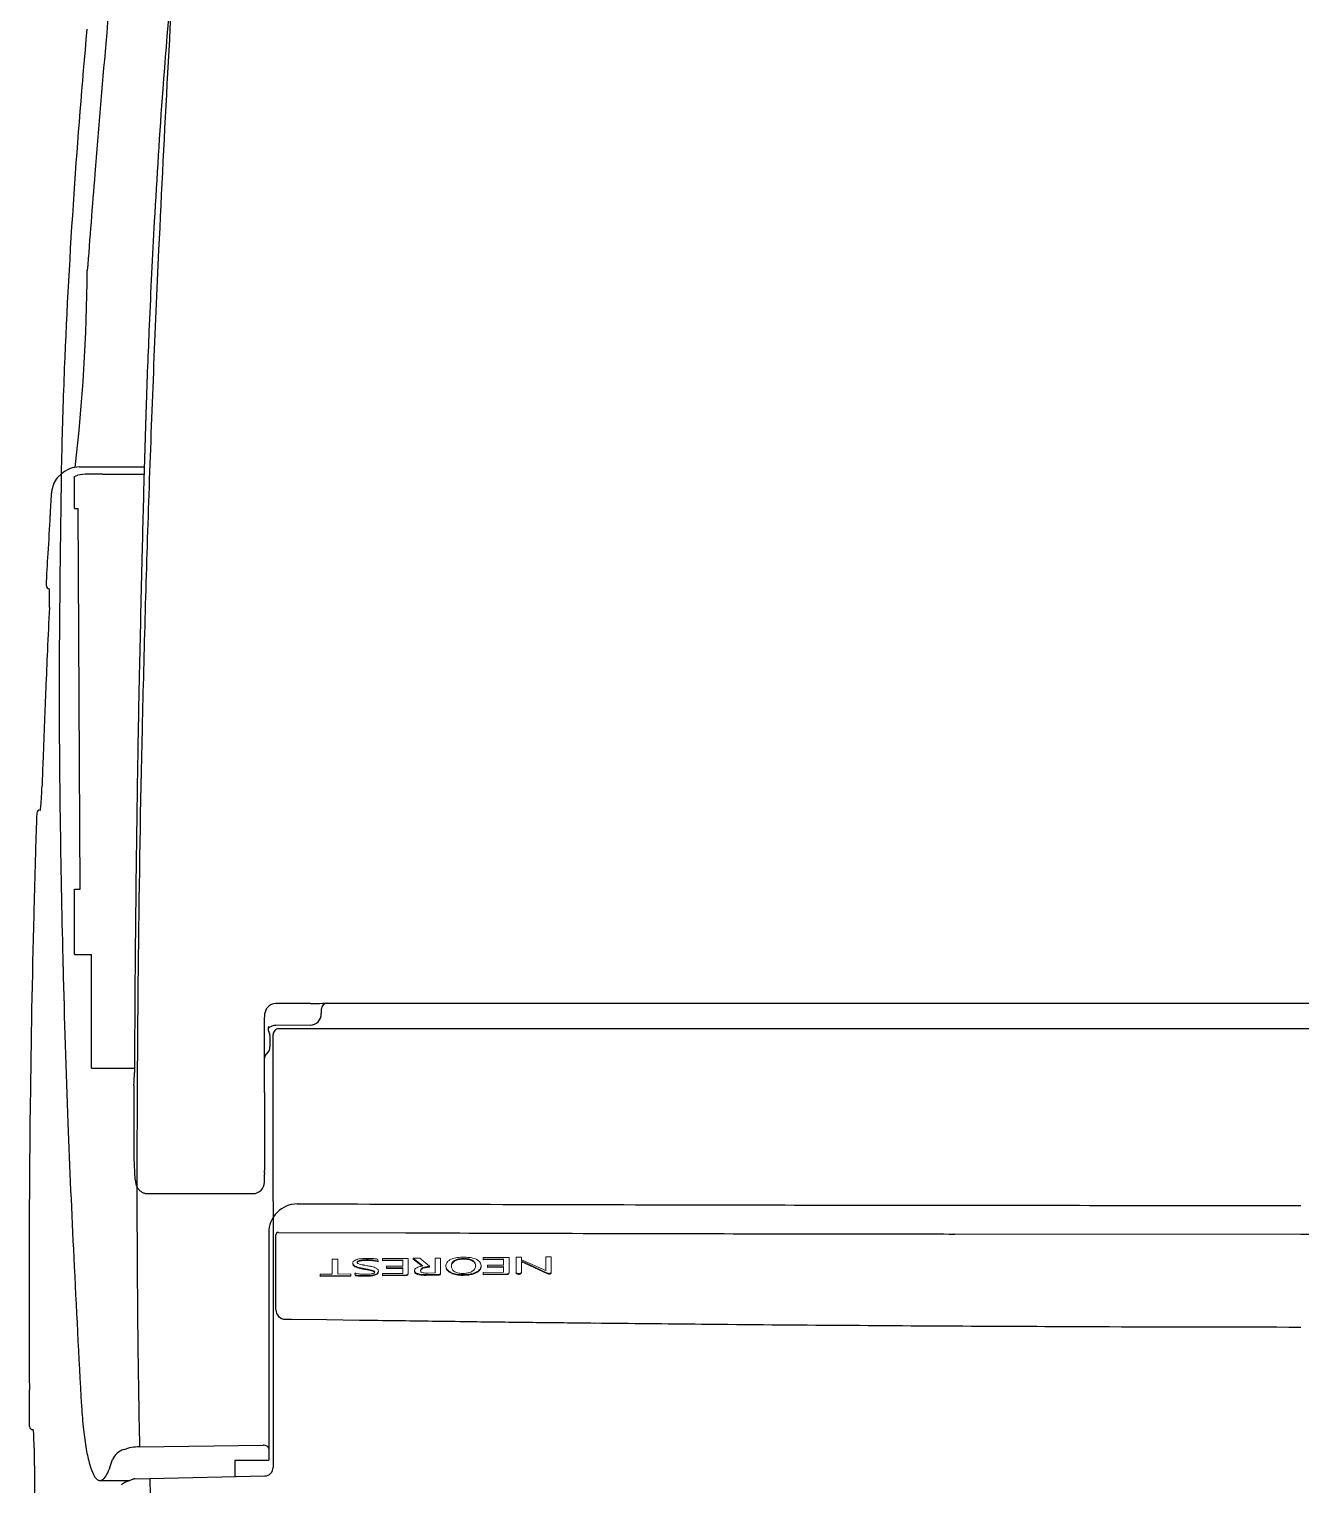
# Model space of a CAD drawing. Header units: centimetres. Extents: x -2363 to 10982, y -15317 to 6533.
# Drawn here: x -534.38 to -511.98, y 3499.53 to 3525.16 of the extents above; entities that cross this region are included whole.
import ezdxf

# ---------------------------------------------------------------- set-up
doc = ezdxf.new("R2010")
doc.units = ezdxf.units.CM
doc.header["$MEASUREMENT"] = 0
doc.layers.add('01_Toilets_Details', color=8, linetype='Continuous')

msp = doc.modelspace()

# ---------------------------------------------------------------- linework, layer by layer
at = {"layer": '01_Toilets_Details'}
for p, q in [((-533.805, 3517.64), (-533.81, 3517.324)), ((-533.49, 3517.452), (-532.35, 3517.452)), ((-533.49, 3517.452), (-533.49, 3517.452)), ((-533.58, 3517.286), (-533.546, 3517.299)), ((-533.58, 3516.724), (-533.58, 3517.286)), ((-533.546, 3517.299), (-533.517, 3517.308)), ((-533.389, 3517.325), (-533.517, 3517.308)), ((-533.08, 3517.324), (-533.389, 3517.325)), ((-533.08, 3517.324), (-532.354, 3517.324)), ((-533.58, 3516.724), (-533.512, 3516.724)), ((-533.477, 3510.02), (-533.512, 3516.724)), ((-534.073, 3515.361), (-534.073, 3515.361)), ((-534.242, 3511.36), (-534.242, 3511.36)), ((-533.58, 3508.869), (-533.58, 3510.02)), ((-533.58, 3510.02), (-533.477, 3510.02)), ((-533.58, 3508.869), (-533.281, 3508.869)), ((-533.281, 3506.87), (-533.281, 3508.869)), ((-530.209, 3507.892), (-530.226, 3507.835)), ((-530.209, 3507.892), (-530.183, 3507.933)), ((-529.424, 3508.006), (-530.03, 3508.006)), ((-529.23, 3507.828), (-529.23, 3507.911)), ((-529.208, 3508.011), (-511.98, 3508.011)), ((-511.98, 3508.011), (-494.752, 3508.011)), ((-530.23, 3507.695), (-530.226, 3507.835)), ((-530.23, 3506.437), (-530.23, 3507.695)), ((-529.429, 3507.626), (-530.032, 3507.621)), ((-530.135, 3507.441), (-530.135, 3507.241)), ((-530.08, 3505.836), (-530.08, 3507.46)), ((-493.98, 3507.561), (-529.981, 3507.561)), ((-533.281, 3506.87), (-532.521, 3506.87)), ((-532.531, 3506.562), (-532.533, 3505.579)), ((-530.23, 3506.437), (-530.23, 3505.955)), ((-530.23, 3505.955), (-530.23, 3505.068)), ((-530.08, 3505.196), (-530.08, 3505.836)), ((-530.08, 3504.525), (-530.08, 3505.196)), ((-530.232, 3504.862), (-530.232, 3505.004)), ((-532.292, 3504.661), (-530.43, 3504.661)), ((-530.08, 3504.525), (-530.08, 3504.24)), ((-530.08, 3504.241), (-530.08, 3499.84)), ((-530.155, 3503.969), (-530.155, 3499.966)), ((-530.032, 3502.632), (-530.032, 3503.932)), ((-529.987, 3503.976), (-527.75, 3503.969)), ((-518.074, 3503.949), (-511.98, 3503.945)), ((-511.98, 3503.945), (-505.887, 3503.949)), ((-530.032, 3502.615), (-530.032, 3502.632)), ((-529.758, 3502.451), (-529.137, 3502.442)), ((-529.137, 3502.442), (-528.561, 3502.434)), ((-534.368, 3500.558), (-534.372, 3501.207)), ((-532.432, 3500.203), (-530.257, 3500.229)), ((-532.936, 3499.89), (-532.907, 3499.978)), ((-530.755, 3499.966), (-530.755, 3499.678)), ((-530.755, 3499.966), (-530.155, 3499.966)), ((-532.249, 3499.644), (-530.227, 3499.691)), ((-533.129, 3499.608), (-532.611, 3499.608)), ((-532.513, 3499.638), (-532.249, 3499.644)), ((-532.249, 3499.644), (-532.249, 3499.552))]:
    msp.add_line(p, q, dxfattribs=at)
at = {"layer": '01_Toilets_Details', "lineweight": 0}
for p, q in [((-527.701, 3503.52), (-528.156, 3503.516)), ((-528.156, 3503.516), (-528.156, 3503.476)), ((-527.702, 3503.244), (-527.701, 3503.52)), ((-527.496, 3503.522), (-527.616, 3503.521)), ((-527.441, 3503.388), (-527.616, 3503.521)), ((-527.616, 3503.508), (-527.616, 3503.521)), ((-527.327, 3503.38), (-527.496, 3503.522)), ((-527.131, 3503.526), (-527.228, 3503.525)), ((-527.228, 3503.262), (-527.228, 3503.525)), ((-527.131, 3503.526), (-527.131, 3503.255)), ((-526.378, 3503.534), (-525.924, 3503.535)), ((-526.378, 3503.494), (-526.378, 3503.534)), ((-525.924, 3503.263), (-525.924, 3503.535)), ((-525.707, 3503.54), (-525.802, 3503.539)), ((-525.802, 3503.266), (-525.802, 3503.539)), ((-525.707, 3503.479), (-525.707, 3503.54)), ((-525.277, 3503.307), (-525.277, 3503.544)), ((-525.182, 3503.544), (-525.277, 3503.544)), ((-525.182, 3503.27), (-525.182, 3503.544)), ((-528.941, 3503.507), (-529.037, 3503.506)), ((-529.037, 3503.506), (-529.037, 3503.242)), ((-528.941, 3503.243), (-528.941, 3503.507)), ((-528.643, 3503.247), (-528.643, 3503.26)), ((-528.628, 3503.225), (-528.643, 3503.26)), ((-528.231, 3503.472), (-528.242, 3503.508)), ((-528.231, 3503.459), (-528.231, 3503.472)), ((-528.156, 3503.489), (-527.798, 3503.492)), ((-527.798, 3503.48), (-528.156, 3503.476)), ((-528.083, 3503.381), (-527.798, 3503.384)), ((-528.083, 3503.341), (-528.083, 3503.381)), ((-527.798, 3503.356), (-528.083, 3503.353)), ((-528.083, 3503.341), (-527.798, 3503.344)), ((-527.798, 3503.492), (-527.798, 3503.384)), ((-527.798, 3503.256), (-527.798, 3503.356)), ((-527.616, 3503.508), (-527.455, 3503.385)), ((-527.228, 3503.262), (-527.354, 3503.261)), ((-527.327, 3503.367), (-527.327, 3503.38)), ((-526.378, 3503.507), (-526.02, 3503.51)), ((-526.02, 3503.497), (-526.378, 3503.494)), ((-526.02, 3503.274), (-526.378, 3503.271)), ((-526.378, 3503.271), (-526.378, 3503.23)), ((-526.02, 3503.402), (-526.305, 3503.399)), ((-526.305, 3503.359), (-526.305, 3503.399)), ((-526.305, 3503.372), (-526.02, 3503.375)), ((-526.305, 3503.359), (-526.02, 3503.362)), ((-526.02, 3503.51), (-526.02, 3503.402)), ((-526.02, 3503.274), (-526.02, 3503.375)), ((-525.707, 3503.492), (-525.277, 3503.307)), ((-525.248, 3503.261), (-525.707, 3503.479)), ((-525.707, 3503.459), (-525.707, 3503.265)), ((-525.707, 3503.459), (-525.248, 3503.248)), ((-529.037, 3503.242), (-529.251, 3503.239)), ((-529.251, 3503.199), (-529.251, 3503.239)), ((-528.714, 3503.218), (-529.251, 3503.212)), ((-528.714, 3503.205), (-529.251, 3503.199)), ((-528.941, 3503.243), (-528.714, 3503.246)), ((-528.714, 3503.205), (-528.714, 3503.246)), ((-528.628, 3503.212), (-528.643, 3503.247)), ((-528.628, 3503.212), (-528.628, 3503.225)), ((-527.798, 3503.256), (-528.156, 3503.252)), ((-528.156, 3503.211), (-528.156, 3503.252)), ((-528.156, 3503.224), (-527.734, 3503.229)), ((-527.734, 3503.216), (-528.156, 3503.211)), ((-527.168, 3503.235), (-527.383, 3503.233)), ((-527.383, 3503.22), (-527.168, 3503.222)), ((-525.959, 3503.247), (-526.378, 3503.243)), ((-526.378, 3503.23), (-525.959, 3503.235))]:
    msp.add_line(p, q, dxfattribs=at)
at = {"layer": '01_Toilets_Details'}
for centre, radius, start, end in [((-403.019, 3514.279), 129.378, 172.98897, 175.64493), ((1883.728, 3309.251), 2426.358, 174.829569, 174.9008), ((-149.652, 3503.6), 382.852, 176.41942, 177.35398), ((-401.415, 3513.294), 132.478, 174.86095, 176.11902), ((-276.232, 3502.23), 257.794, 174.95342, 175.46457), ((-401.752, 3514.561), 130.62, 175.81032, 176.8345), ((19.543, 3478.644), 554.508, 175.45181, 175.62843), ((-420.79, 3514.582), 113.061, 176.1057, 177.66465), ((-346.777, 3511.972), 185.656, 176.97343, 177.53905), ((-167.208, 3504.439), 365.276, 177.35844, 178.03483), ((-566.567, 3521.195), 33.216, 353.5187, 359.5097), ((-372.94, 3513.046), 159.471, 177.52124, 178.04096), ((-438.974, 3515.442), 94.857, 177.73572, 178.67217), ((-306.339, 3510.881), 226.106, 178.06962, 178.33098), ((-533.501, 3517.014), 0.438, 88.5255, 134.8836), ((1232.451, 3472.474), 1765.374, 178.539566, 178.591261), ((-533.356, 3516.928), 0.631, 156.7676, 168.7832), ((-533.624, 3517.038), 0.341, 132.5361, 155.8617), ((-533.523, 3516.913), 0.501, 124.9266, 131.4371), ((-244.574, 3512.488), 289.277, 179.04204, 179.72665), ((-254.862, 3501.308), 279.565, 176.7867, 176.8645), ((-531.525, 3516.58), 2.494, 169.1209, 170.8205), ((-173.169, 3504.665), 359.311, 178.03815, 178.69519), ((-328.102, 3505.359), 206.214, 176.8753, 177.0611), ((-849.629, 3531.826), 315.985, 357.01319, 357.11679), ((60.091, 3501.277), 592.66, 178.588655, 178.776672), ((-534.024, 3515.358), 0.0495, 176.5937, 276.1519), ((-534.337, 3515.275), 0.32, 0.8651, 5.9873), ((-538.112, 3515.183), 4.097, 357.1725, 0.3283), ((-535.789, 3515.194), 1.774, 0.3842, 2.7678), ((-275.69, 3502.681), 258.622, 177.27408, 177.44248), ((-282.384, 3502.967), 251.922, 177.43961, 177.59206), ((-359.844, 3513.667), 174.004, 179.93386, 180.84161), ((-154.551, 3505.951), 377.968, 178.79039, 179.01381), ((-315.213, 3504.362), 219.064, 177.59571, 177.74825), ((-304.56, 3503.956), 229.724, 177.75144, 177.91254), ((-175.612, 3504.699), 356.868, 178.69183, 179.33603), ((16.679, 3492.097), 551.182, 177.89694, 177.94734), ((-137.543, 3505.671), 394.978, 179.01564, 179.26272), ((-560.942, 3512.8), 26.81, 357.5538, 357.9453), ((-536.731, 3511.748), 2.575, 353.1797, 355.5013), ((-537.375, 3511.823), 3.222, 355.0593, 357.0272), ((-174.504, 3499.628), 359.93, 178.13213, 178.23952), ((-534.193, 3511.359), 0.0496, 75.6033, 178.5333), ((-534.649, 3511.5), 0.478, 348.78, 353.0196), ((-296.005, 3514.573), 237.849, 180.83398, 181.42699), ((-103.89, 3505.225), 428.634, 179.26089, 179.44049), ((-289.078, 3503.217), 245.299, 178.25522, 178.51739), ((-294.178, 3503.356), 240.197, 178.51911, 179.31002), ((-75.692, 3504.938), 456.834, 179.43912, 179.58272), ((-320.347, 3513.926), 213.498, 181.4161, 182.15375), ((-183.086, 3504.822), 349.392, 179.34193, 179.60153), ((-46.45, 3504.713), 486.076, 179.58129, 179.68328), ((-530.03, 3507.809), 0.197, 89.9694, 140.9122), ((-529.481, 3515.201), 7.195, 270.4544, 272.1722), ((-529.13, 3507.911), 0.1, 90, 180), ((-530.03, 3507.421), 0.2, 90.5002, 133.1819), ((-529.433, 3507.828), 0.202, 271.1459, 359.9928), ((-17.652, 3504.554), 514.875, 179.68332, 179.75076), ((-530.082, 3507.56), 0.0856, 149.7541, 210.4761), ((-530.285, 3507.441), 0.15, 0, 30.2165), ((-529.98, 3507.461), 0.1, 90.152, 180.1938), ((-183.065, 3504.814), 349.413, 179.60019, 180.05383), ((-530.13, 3507.045), 0.1, 128.3161, 180), ((-530.285, 3507.241), 0.15, 308.3161, 0), ((-535.794, 3506.805), 3.272, 355.7358, 359.8065), ((-280.681, 3503.167), 253.696, 179.30403, 179.79243), ((-301.984, 3514.92), 231.886, 182.22867, 182.81529), ((-521.99, 3505.525), 10.544, 179.706, 181.3499), ((-523.696, 3505.47), 8.837, 181.2493, 182.0736), ((-527.299, 3505.346), 5.231, 182.153, 183.5774), ((-531.223, 3505.074), 0.993, 357.2365, 359.641), ((-530.36, 3505.159), 2.165, 183.6752, 186.9645), ((-531.89, 3504.979), 0.624, 187.66, 194.4268), ((-532.248, 3504.893), 0.256, 195.53, 211.352), ((-530.432, 3504.86), 0.2, 270.4829, 0.4244), ((-529.344, 3504.992), 0.888, 177.8046, 179.227), ((-532.283, 3504.874), 0.217, 212.0007, 227.369), ((-532.286, 3504.878), 0.218, 228.553, 240.6644), ((-532.25, 3504.939), 0.289, 240.4983, 250.8862), ((-532.3, 3504.8), 0.141, 251.6981, 260.9415), ((-532.306, 3504.784), 0.124, 262.3408, 276.59), ((-306.137, 3504.707), 226.341, 180.05603, 180.636), ((-529.652, 3503.976), 0.503, 90.3872, 180.7768), ((-503.459, 12474.457), 8970.015, 269.8326715, 269.8761747), ((-511.967, 9220.062), 5715.61, 269.89096, 269.942975), ((-511.96, 9186.741), 5682.289, 269.942572, 269.999799), ((-268.957, 3503.112), 265.42, 179.78962, 180.14599), ((-529.987, 3503.931), 0.045, 90.2781, 178.0618), ((-509.343, 9778.535), 6274.593, 269.8319137, 269.8552393), ((-512.051, 8757.585), 5253.64, 269.856636, 269.890026), ((-511.982, 8790.815), 5286.87, 269.889978, 269.916702), ((-512.1, 8706.021), 5202.076, 269.916642, 269.934205), ((-59.055, 3526.808), 475.106, 182.80824, 183.12369), ((-529.865, 3502.614), 0.166, 179.5125, 269.5702), ((13.793, 3503.731), 548.171, 180.13539, 180.26377), ((-529.831, 3503.031), 0.584, 266.509, 277.2283), ((-502.882, 5322.675), 1820.422, 269.191767, 269.212232), ((-512.434, 4621.487), 1119.169, 269.207623, 269.273169), ((-512.149, 4646.215), 1143.899, 269.274604, 269.330653), ((-510.1, 4822.393), 1320.089, 269.331085, 269.378703), ((-510.93, 4744.114), 1241.805, 269.377808, 269.464528), ((-511.894, 4640.341), 1138.028, 269.464238, 269.589127), ((-510.857, 4792.486), 1290.176, 269.59153, 269.69924), ((-511.131, 4724.065), 1221.754, 269.695249, 269.802147), ((-511.407, 4755.685), 1253.374, 269.819735, 269.973773), ((-281.218, 3505.3), 251.266, 180.70811, 181.16229), ((-519.414, 3501.887), 14.074, 183.9449, 185.6537), ((-534.318, 3500.558), 0.0498, 180.1003, 283.7122), ((-535.149, 3500.364), 0.856, 359.9386, 9.8194), ((-528.174, 3501.068), 5.276, 186.1806, 189.9101), ((-538.242, 3500.161), 3.953, 0.2489, 2.9307), ((-532.412, 3499.316), 0.887, 91.2592, 109.586), ((-530.255, 3500.069), 0.161, 65.1392, 90.9573), ((-530.214, 3500.156), 0.0642, 41.5325, 65.71), ((-530.208, 3500.167), 0.0527, 7.9355, 37.2367), ((815.572, 3512.873), 1349.92, 180.538813, 180.622075), ((-530.431, 3500.68), 2.986, 190.0177, 195.4302), ((-532.625, 3499.856), 0.308, 105.9457, 156.5102), ((-532.211, 3500.207), 1.145, 196.3051, 205.5155), ((-533.024, 3499.811), 0.24, 203.9197, 228.7236), ((-533.355, 3499.909), 0.397, 318.4925, 335.7801), ((-534.21, 3500.309), 1.341, 335.1518, 341.7683), ((-530.23, 3499.84), 0.15, 271.1493, 0.1117), ((-533.121, 3499.703), 0.0951, 229.8742, 265.5251), ((-533.144, 3499.724), 0.116, 277.5403, 317.6967), ((-532.169, 3498.684), 1.03, 121.4654, 124.5828), ((-532.428, 3499.097), 0.543, 114.2085, 120.9323), ((-532.319, 3498.852), 0.811, 109.2598, 114.1215), ((-531.172, 3495.673), 4.19, 109.022, 109.7304), ((-532.51, 3499.54), 0.0984, 91.4392, 106.3512), ((-2.823, 3515.121), 529.655, 181.68442, 181.88771)]:
    msp.add_arc(centre, radius, start, end, dxfattribs=at)
at = {"layer": '01_Toilets_Details', "lineweight": 0}
for centre, radius, start, end in [((-528.459, 3502.939), 0.579, 91.0621, 103.2429), ((-528.41, 3502.448), 1.071, 88.1174, 93.1882), ((-528.421, 3502.314), 1.206, 84.8485, 87.781), ((-528.542, 3500.932), 2.593, 83.3579, 84.9376), ((-526.845, 3503.289), 0.237, 101.1806, 126.9654), ((-526.751, 3502.98), 0.559, 92.7569, 104.4828), ((-526.722, 3502.925), 0.592, 85.2476, 96.752), ((-526.72, 3502.608), 0.932, 85.7327, 93.5844), ((-526.691, 3503.229), 0.286, 74.9182, 86.4869), ((-526.695, 3502.948), 0.591, 76.8121, 85.6895), ((-526.635, 3503.223), 0.31, 58.8091, 76.0858), ((-528.624, 3503.433), 0.0526, 124.348, 169.6081), ((-528.335, 3503.434), 0.34, 178.4931, 182.0659), ((-528.629, 3503.437), 0.0466, 185.7813, 220.0967), ((-528.634, 3503.421), 0.0409, 179.9725, 208.8241), ((-528.606, 3503.441), 0.0746, 211.5378, 232.9767), ((-528.586, 3503.477), 0.106, 221.9458, 242.8552), ((-528.548, 3503.313), 0.194, 102.8641, 122.6886), ((-528.55, 3503.524), 0.176, 234.65, 246.4985), ((-528.4, 3504.485), 1.249, 258.7703, 262.4626), ((-528.527, 3503.584), 0.227, 241.8241, 253.847), ((-528.467, 3503.741), 0.407, 248.0173, 255.2843), ((-528.584, 3503.45), 0.0181, 159.8655, 211.8471), ((-528.579, 3503.447), 0.024, 122.1455, 157.6138), ((-528.571, 3503.462), 0.0358, 216.8738, 238.2627), ((-528.557, 3503.412), 0.0549, 108.3028, 138.8399), ((-528.543, 3503.403), 0.0807, 105.6967, 126.7043), ((-528.529, 3503.536), 0.121, 239.697, 249.3278), ((-528.397, 3504.018), 0.681, 253.5086, 257.5711), ((-528.49, 3503.242), 0.237, 100.8455, 110.7177), ((-528.472, 3503.708), 0.302, 250.735, 256.9376), ((-528.261, 3504.566), 1.257, 255.7165, 258.708), ((-528.495, 3503.279), 0.213, 94.1497, 109.1063), ((-528.141, 3505.165), 1.856, 257.4679, 259.9585), ((-528.056, 3505.506), 2.147, 256.981, 258.369), ((-528.429, 3502.853), 0.632, 93.4223, 99.6487), ((-528.404, 3502.584), 0.914, 92.3058, 96.7133), ((-527.481, 3508.636), 5.402, 259.0485, 259.8625), ((-527.674, 3507.385), 4.065, 258.4357, 259.152), ((-528.422, 3502.773), 0.712, 87.8462, 93.642), ((-529.54, 3497.401), 6.033, 79.0792, 79.7323), ((-528.478, 3501.285), 2.213, 87.2851, 89.0297), ((-529.198, 3499.27), 4.192, 78.7757, 79.5759), ((-528.682, 3501.925), 1.416, 77.2128, 79.8223), ((-528.555, 3502.537), 0.804, 75.0842, 78.6652), ((-528.415, 3502.878), 0.607, 79.3788, 88.0442), ((-528.538, 3502.543), 0.854, 75.5775, 79.4462), ((-528.41, 3502.875), 0.622, 78.242, 86.6413), ((-528.472, 3502.861), 0.457, 71.9076, 76.8435), ((-528.427, 3503.028), 0.296, 68.0474, 74.4138), ((-528.391, 3503.116), 0.189, 63.9783, 71.1635), ((-528.358, 3503.357), 0.11, 286.0417, 300.0923), ((-528.388, 3503.102), 0.275, 66.9688, 76.8389), ((-528.35, 3503.222), 0.087, 52.9169, 67.3422), ((-528.337, 3503.23), 0.063, 51.3083, 62.8142), ((-528.765, 3501.03), 2.488, 77.6096, 79.3132), ((-528.315, 3503.283), 0.025, 299.2355, 340.3978), ((-528.313, 3503.274), 0.023, 21.0095, 49.5146), ((-528.311, 3503.262), 0.0221, 30.3633, 51.95), ((-528.305, 3503.28), 0.0141, 339.8604, 11.4026), ((-528.805, 3500.942), 2.595, 77.2192, 78.3941), ((-528.327, 3503.236), 0.128, 53.4007, 68.7761), ((-528.285, 3503.288), 0.0606, 29.9584, 55.4621), ((-528.286, 3503.305), 0.0633, 307.3371, 327.5464), ((-528.272, 3503.281), 0.0452, 323.6982, 352.0514), ((-528.277, 3503.296), 0.0507, 330.6291, 350.7437), ((-528.271, 3503.296), 0.0453, 359.7872, 30.2749), ((-528.448, 3503.291), 0.222, 355.7489, 1.1506), ((-528.303, 3503.297), 0.0768, 352.9845, 359.1581), ((-527.505, 3503.297), 0.0842, 170.4777, 183.9946), ((-527.55, 3503.304), 0.0391, 179.7303, 222.0001), ((-527.482, 3503.303), 0.108, 186.3513, 192.3628), ((-527.549, 3503.306), 0.0401, 145.7517, 171.6852), ((-527.553, 3503.289), 0.0353, 194.4633, 216.9987), ((-527.527, 3503.29), 0.0667, 121.2925, 145.2455), ((-527.528, 3503.307), 0.0664, 216.128, 244.2299), ((-527.527, 3503.321), 0.0674, 219.5583, 241.3648), ((-527.482, 3503.225), 0.146, 109.9387, 123.2975), ((-527.475, 3503.415), 0.175, 241.032, 256.4816), ((-527.295, 3502.728), 0.677, 107.3882, 110.3912), ((-527.362, 3502.944), 0.451, 100.1146, 107.5037), ((-527.438, 3503.305), 0.0457, 155.1911, 204.9317), ((-527.434, 3503.292), 0.0487, 151.7932, 173.9229), ((-527.429, 3503.299), 0.0562, 114.07, 154.2039), ((-527.446, 3503.308), 0.04, 214.6962, 251.9943), ((-527.429, 3503.285), 0.0569, 125.4112, 148.3632), ((-527.396, 3503.237), 0.115, 111.0908, 125.0585), ((-527.41, 3503.413), 0.151, 251.2604, 266.0349), ((-527.354, 3503.145), 0.228, 102.1009, 115.3178), ((-527.364, 3503.159), 0.199, 100.8326, 111.3665), ((-527.371, 3503.853), 0.592, 265.1352, 271.5858), ((-527.235, 3502.585), 0.8, 96.5725, 102.0271), ((-527.234, 3502.564), 0.808, 96.5975, 101.996), ((-527.161, 3503.268), 0.0303, 316.565, 358.8431), ((-526.88, 3503.376), 0.158, 160.3242, 181.3546), ((-526.93, 3503.387), 0.108, 181.9202, 234.6808), ((-526.808, 3503.4), 0.231, 186.9574, 194.2748), ((-526.949, 3503.365), 0.0864, 194.9289, 208.8292), ((-526.924, 3503.383), 0.114, 123.7295, 156.4589), ((-526.919, 3503.383), 0.121, 209.2242, 234.294), ((-526.841, 3503.487), 0.241, 231.2761, 251.1423), ((-526.84, 3503.474), 0.241, 231.7546, 255.696), ((-526.838, 3503.378), 0.103, 140.3477, 178.5391), ((-526.682, 3503.368), 0.26, 169.0039, 175.8941), ((-526.826, 3503.386), 0.115, 180.0059, 233.1219), ((-526.849, 3503.396), 0.0911, 140.8214, 166.8542), ((-526.821, 3503.376), 0.125, 113.265, 141.5323), ((-526.776, 3503.681), 0.446, 251.2802, 263.8723), ((-526.816, 3503.357), 0.133, 110.2429, 139.6711), ((-526.799, 3503.423), 0.161, 233.3944, 258.4768), ((-526.77, 3503.278), 0.236, 95.2128, 115.184), ((-526.758, 3503.214), 0.288, 95.7643, 111.1285), ((-526.749, 3503.594), 0.339, 255.8606, 269.8335), ((-526.721, 3502.911), 0.593, 84.9107, 96.3825), ((-526.733, 3503.738), 0.483, 268.0188, 277.8439), ((-526.69, 3503.217), 0.285, 75.477, 85.5918), ((-526.713, 3503.567), 0.311, 278.6024, 291.4393), ((-526.684, 3503.666), 0.429, 278.199, 290.4849), ((-526.659, 3503.322), 0.176, 57.9436, 76.9051), ((-526.653, 3503.348), 0.161, 53.4746, 76.9889), ((-526.668, 3503.44), 0.176, 292.7709, 312.1616), ((-526.661, 3503.583), 0.356, 284.276, 294.4928), ((-526.623, 3503.374), 0.113, 34.7796, 59.1928), ((-526.615, 3503.394), 0.102, 26.0587, 55.2683), ((-526.635, 3503.399), 0.124, 313.4003, 335.7656), ((-526.636, 3503.527), 0.283, 291.1991, 307.0174), ((-526.6, 3503.389), 0.0852, 16.8613, 35.2802), ((-526.601, 3503.401), 0.0862, 9.4013, 26.0337), ((-526.639, 3503.396), 0.127, 337.6845, 357.322), ((-526.685, 3503.37), 0.172, 5.0388, 14.6823), ((-526.836, 3503.366), 0.324, 4.4092, 8.7978), ((-526.622, 3503.491), 0.256, 294.9734, 307.4093), ((-526.536, 3503.384), 0.12, 26.5062, 59.2649), ((-526.571, 3503.42), 0.169, 308.2998, 322.3565), ((-526.57, 3503.433), 0.168, 308.5906, 322.6483), ((-526.521, 3503.38), 0.105, 323.2636, 341.5404), ((-526.51, 3503.385), 0.0917, 323.5434, 349.0154), ((-526.533, 3503.388), 0.116, 1.1886, 25.5892), ((-526.534, 3503.38), 0.117, 343.3193, 357.5773), ((-526.628, 3503.411), 0.212, 348.2545, 354.4017), ((-526.633, 3503.386), 0.217, 357.3033, 0.9286), ((-525.95, 3503.276), 0.0261, 298.886, 357.5387), ((-525.948, 3503.263), 0.0239, 309.3458, 359.2166), ((-525.786, 3503.278), 0.0167, 183.8609, 229.1415), ((-525.786, 3503.265), 0.0167, 176.3089, 231.4409), ((-525.762, 3503.304), 0.0525, 228.4633, 248.6079), ((-525.745, 3503.299), 0.0469, 291.47, 311.4447), ((-525.726, 3503.28), 0.02, 308.2664, 332.1916), ((-525.728, 3503.279), 0.0218, 335.8191, 354.4023), ((-525.723, 3503.265), 0.0166, 331.3879, 357.2638), ((-525.211, 3503.356), 0.102, 248.4928, 257.7743), ((-525.215, 3503.292), 0.0372, 291.8618, 316.9481), ((-525.205, 3503.283), 0.0234, 316.8925, 359.2756), ((-525.204, 3503.27), 0.0222, 323.3236, 0.0222), ((-528.25, 3507.014), 3.808, 264.2972, 265.2503), ((-528.102, 3508.437), 5.251, 264.2502, 264.7292), ((-528.47, 3504.473), 1.27, 264.8251, 266.6261), ((-528.478, 3504.315), 1.099, 265.4469, 267.9787), ((-528.434, 3504.337), 1.098, 263.223, 268.0219), ((-528.478, 3504.373), 1.169, 266.7223, 269.5605), ((-528.471, 3504.6), 1.384, 268.0988, 270.0833), ((-528.472, 3504.109), 0.905, 269.0804, 271.2885), ((-528.45, 3503.772), 0.533, 267.6686, 271.7035), ((-528.503, 3505.223), 2.008, 270.9744, 273.5609), ((-528.497, 3505.201), 1.998, 271.2937, 272.9428), ((-528.45, 3504.07), 0.83, 271.0681, 275.0471), ((-528.438, 3503.945), 0.741, 273.3524, 277.6073), ((-528.427, 3503.824), 0.606, 274.6515, 279.3241), ((-528.389, 3503.463), 0.221, 273.3308, 286.1879), ((-528.395, 3503.589), 0.382, 278.2618, 284.028), ((-528.393, 3503.603), 0.383, 279.634, 284.8333), ((-528.365, 3503.465), 0.254, 284.4241, 290.9402), ((-528.348, 3503.425), 0.2, 285.5282, 293.1381), ((-528.322, 3503.346), 0.128, 291.7288, 304.7205), ((-528.319, 3503.353), 0.122, 293.748, 305.8921), ((-528.29, 3503.297), 0.0692, 306.3251, 322.3462), ((-527.735, 3503.268), 0.0392, 271.9108, 303.3685), ((-527.735, 3503.256), 0.0396, 271.9299, 301.8912), ((-527.728, 3503.257), 0.0265, 303.2869, 359.1135), ((-527.728, 3503.244), 0.0264, 301.5371, 359.2569), ((-527.483, 3503.38), 0.151, 240.9194, 259.14), ((-527.43, 3503.591), 0.357, 256.1202, 267.5335), ((-527.431, 3503.576), 0.354, 256.7581, 267.1506), ((-527.364, 3504.832), 1.612, 267.0131, 269.3284), ((-527.384, 3504.197), 0.964, 266.3745, 270.0828), ((-527.17, 3503.284), 0.049, 271.8664, 289.6079), ((-527.169, 3503.266), 0.0436, 271.2117, 302.2051), ((-527.167, 3503.273), 0.0379, 291.1343, 316.5319), ((-527.161, 3503.255), 0.0303, 301.0294, 359.341), ((-526.767, 3503.707), 0.485, 254.155, 266.046), ((-526.733, 3504.016), 0.783, 263.3437, 278.1372), ((-526.737, 3503.956), 0.736, 265.0667, 276.6747), ((-526.717, 3503.846), 0.625, 275.9559, 283.2276), ((-525.959, 3503.288), 0.0406, 269.5429, 302.244), ((-525.966, 3503.314), 0.0799, 274.6629, 284.5942), ((-525.957, 3503.271), 0.0361, 287.8023, 311.853), ((-525.758, 3503.299), 0.0606, 230.7609, 253.7381), ((-525.75, 3503.344), 0.0936, 250.8969, 263.1558), ((-525.754, 3503.313), 0.0755, 254.2687, 264.6364), ((-525.753, 3503.303), 0.0528, 261.1362, 280.6216), ((-525.755, 3503.293), 0.0555, 263.1747, 278.479), ((-525.753, 3503.303), 0.0655, 275.4825, 291.8783), ((-525.753, 3503.313), 0.0627, 278.2074, 293.4155), ((-525.748, 3503.292), 0.0527, 291.6976, 309.5041), ((-525.729, 3503.269), 0.0231, 308.184, 329.7168), ((-525.2, 3503.379), 0.14, 249.923, 257.4302), ((-525.213, 3503.359), 0.105, 259.4289, 267.5891), ((-525.216, 3503.323), 0.0813, 259.5137, 268.781), ((-525.217, 3503.297), 0.0426, 269.645, 291.9072), ((-525.223, 3503.317), 0.0759, 274.1394, 285.5095), ((-525.214, 3503.278), 0.0355, 289.1818, 322.8004)]:
    msp.add_arc(centre, radius, start, end, dxfattribs=at)

doc.saveas('drawing.dxf')
